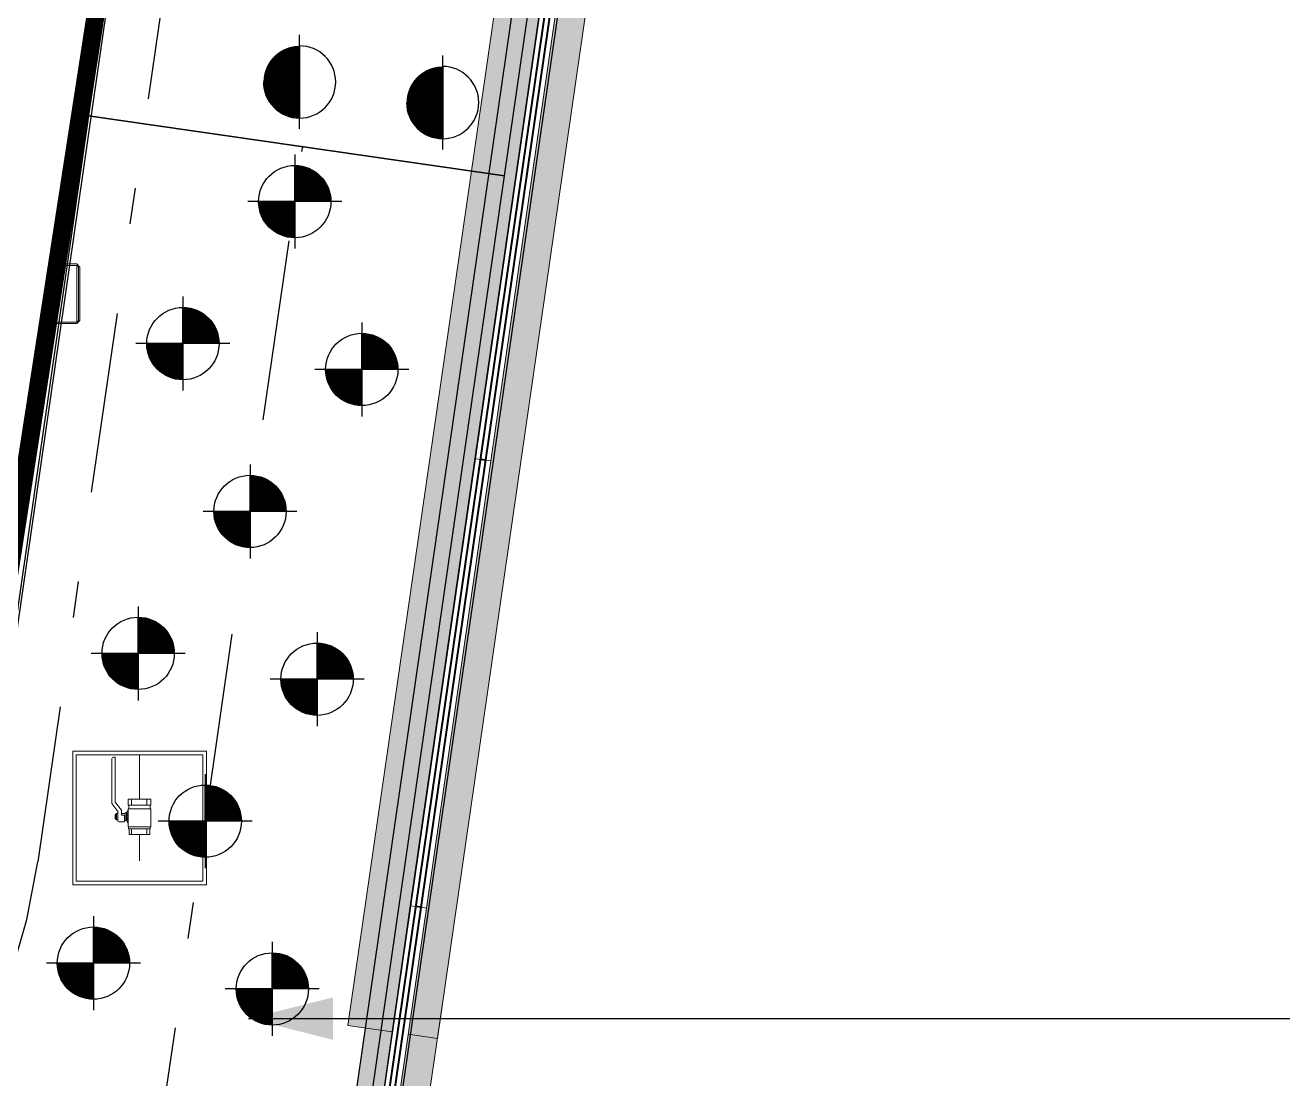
# Model space of a CAD drawing. Extents: x -14.2 to 52.3, y 2.5 to 90.9.
# Drawn here: x 41.803 to 45.282, y 7.662 to 10.578 of the extents above; entities that cross this region are included whole.
import ezdxf

# ---------------------------------------------------------------- set-up
doc = ezdxf.new("R2010")
doc.units = 0
for name, pattern in [('DASHDOT', [1, 0.5, -0.25, 0, -0.25]), ('limpo_PINI-PSG-PE-0102-LAZ-R00$0$DAA_Traço Ponto', [10, 5, -2.5, 0, -2.5]), ('limpo_PINI-PSG-PE-0102-LAZ-R00$0$DASHDOT', [1, 0.5, -0.25, 0, -0.25]), ('limpo_PINI-PSG-PE-0102-LAZ-R00$0$HIDDEN', [0.375, 0.25, -0.125])]:
    doc.linetypes.add(name, pattern=pattern)
for name, color, linetype in [('CONTROL', 15, 'DASHDOT'), ('FOR_CONTROL', 2, 'Continuous'), ('LEGENDA', 2, 'Continuous'), ('limpo_PINI-PSG-PE-0102-LAZ-R00$0$PA_EXTE_1', 1, 'Continuous'), ('limpo_PINI-PSG-PE-0102-LAZ-R00$0$PA_EXTE_3', 3, 'Continuous'), ('limpo_PINI-PSG-PE-0102-LAZ-R00$0$PA_PISO_1', 11, 'Continuous'), ('limpo_PINI-PSG-PE-0102-LAZ-R00$0$PA_PROJ_I', 2, 'limpo_PINI-PSG-PE-0102-LAZ-R00$0$DASHDOT'), ('limpo_PINI-PSG-PE-0102-LAZ-R00$0$PA_PROJ_S_AUX', 212, 'limpo_PINI-PSG-PE-0102-LAZ-R00$0$HIDDEN'), ('limpo_PINI-PSG-PE-0102-LAZ-R00$0$XR_ARQT', 7, 'Continuous'), ('PLANTIO1', 2, 'Continuous'), ('XR_ARQT', 7, 'Continuous')]:
    doc.layers.add(name, color=color, linetype=linetype)
for name, color, linetype, lineweight in [('limpo_PINI-PSG-PE-0102-LAZ-R00$0$A-DETL', 1, 'Continuous', 5), ('limpo_PINI-PSG-PE-0102-LAZ-R00$0$A-GLAZ-CURT', 52, 'Continuous', 5), ('limpo_PINI-PSG-PE-0102-LAZ-R00$0$A-WALL', 1, 'Continuous', 5), ('limpo_PINI-PSG-PE-0102-LAZ-R00$0$AF', 6, 'Continuous', 5), ('limpo_PINI-PSG-PE-0102-LAZ-R00$0$PNIN-HID-PL-0009-LAZ-R00_dwg', 8, 'Continuous', 5), ('limpo_PINI-PSG-PE-0102-LAZ-R00$0$S-BEAM', 12, 'Continuous', 5), ('limpo_PINI-PSG-PE-0102-LAZ-R00$0$S-COLS', 52, 'Continuous', 5)]:
    doc.layers.add(name, color=color, linetype=linetype, lineweight=lineweight)
doc.layers.add('PA_VEGE_AUX2', color=6, linetype='Continuous', plot=False)

# ---------------------------------------------------------------- blocks, each defined once
blk = doc.blocks.new('limpo_PINI-PSG-PE-0102-LAZ-R00$0$PINI-EST-PE-1101-TQR-R20_rvt-1-5PPE_008_LAZER__P_A_0_09_')
at = {"layer": 'limpo_PINI-PSG-PE-0102-LAZ-R00$0$S-BEAM'}
h = blk.add_hatch(color=10, dxfattribs=at)
h.paths.add_polyline_path([(34540.9, -16350.1), (36081.5, -5683.8), (36000.7, -5672.1), (34460, -16338.4), (34510.4, -16345.7)])
h.paths.add_polyline_path([(34415.5, -16332), (35956.2, -5665.7), (35834.1, -5648), (34293.4, -16314.4), (34356.6, -16323.5)])
at = {"layer": 'limpo_PINI-PSG-PE-0102-LAZ-R00$0$S-COLS'}
h = blk.add_hatch(color=10, dxfattribs=at)
h.paths.add_polyline_path([(34271.4, -16816.4), (34281.7, -16753.5), (34353, -16765), (34415.5, -16332), (34342.9, -16321.5), (34280.5, -16753.5)])
h.paths.add_polyline_path([(34478, -16785.4), (34540.9, -16350.1), (34460, -16338.4), (34397.4, -16772.3)])
at = {"layer": 'limpo_PINI-PSG-PE-0102-LAZ-R00$0$S-BEAM', "color": 55, "lineweight": 18}
for p, q in [((35834.1, -5648), (34293.4, -16314.4)), ((34540.9, -16350.1), (36081.5, -5683.8)), ((34415.5, -16332), (34293.4, -16314.4)), ((34540.9, -16350.1), (34460, -16338.4))]:
    blk.add_line(p, q, dxfattribs=at)
at = {"layer": 'limpo_PINI-PSG-PE-0102-LAZ-R00$0$S-COLS', "lineweight": 18}
blk.add_line((34554.9, -16253.2), (34478, -16785.4), dxfattribs=at)
blk.add_line((34554.9, -16253.2), (34478, -16785.4), dxfattribs=at)
blk = doc.blocks.new('limpo_PINI-PSG-PE-0102-LAZ-R00$0$Parede básica _ DAA_GDC_VID_INFTY - ___-2044032-5PPE_008_LAZER__P_A_0_09_')
at = {"layer": 'limpo_PINI-PSG-PE-0102-LAZ-R00$0$A-WALL'}
for p, q in [((34326.9, -16945.5), (34465.9, -15983.1)), ((34371.4, -16951.9), (34510.4, -15989.5)), ((34465.9, -15983.1), (34480.8, -15985.2)), ((34495.6, -15987.4), (34510.4, -15989.5)), ((34341.7, -16947.6), (34326.9, -16945.5)), ((34371.4, -16951.9), (34356.6, -16949.8))]:
    blk.add_line(p, q, dxfattribs=at)
blk = doc.blocks.new('limpo_PINI-PSG-PE-0102-LAZ-R00$0$Parede básica _ DAA_GDC_VID_INFTY - ___-2044033-5PPE_008_LAZER__P_A_0_09_')
at = {"layer": 'limpo_PINI-PSG-PE-0102-LAZ-R00$0$A-WALL'}
for p, q in [((34465.9, -15983.1), (34644.6, -14745.9)), ((34510.4, -15989.5), (34689.1, -14752.4)), ((34644.6, -14745.9), (34659.5, -14748.1)), ((34674.3, -14750.2), (34689.1, -14752.4)), ((34480.8, -15985.2), (34465.9, -15983.1)), ((34510.4, -15989.5), (34495.6, -15987.4))]:
    blk.add_line(p, q, dxfattribs=at)
blk = doc.blocks.new('limpo_PINI-PSG-PE-0102-LAZ-R00$0$Parede básica _ DAA_GDC_VID_INFTY - ___-2044034-5PPE_008_LAZER__P_A_0_09_')
at = {"layer": 'limpo_PINI-PSG-PE-0102-LAZ-R00$0$A-WALL'}
for p, q in [((34644.6, -14745.9), (34823.3, -13508.8)), ((34689.1, -14752.4), (34867.8, -13515.2)), ((34823.3, -13508.8), (34838.2, -13510.9)), ((34853, -13513), (34867.8, -13515.2)), ((34659.5, -14748.1), (34644.6, -14745.9)), ((34689.1, -14752.4), (34674.3, -14750.2))]:
    blk.add_line(p, q, dxfattribs=at)
blk = doc.blocks.new('limpo_PINI-PSG-PE-0102-LAZ-R00$0$PNIN-HID-PL-0009-LAZ-R00_dwg-3604853-5PPE_008_LAZER__P_A_0_09_')
at = {"color": 9, "lineweight": 5}
for p, q in [((51512.5, 4138.1), (51578, 4138.1)), ((51578, 3981.8), (51578, 4138.1)), ((51582.5, 3986.3), (51582.5, 4133.6)), ((51512.5, 3981.8), (51578, 3981.8)), ((51751.7, 2661.3), (51751.7, 2784.7)), ((51781.2, 2645.4), (51722.2, 2645.4)), ((51730, 2645.4), (51730, 2661.3)), ((51771.9, 2645.4), (51771.9, 2661.3)), ((51688.3, 2613.3), (51684.2, 2617.4)), ((51688.3, 2613), (51684.2, 2608.9)), ((51688.3, 2604.3), (51688.3, 2622.1)), ((51712, 2621.7), (51701.5, 2621.7)), ((51722.2, 2634.8), (51781.2, 2634.8)), ((51712, 2604.6), (51710.2, 2604.6)), ((51781.6, 2585), (51721.7, 2585)), ((51723, 2579.1), (51780.3, 2579.1)), ((51730, 2564.4), (51730, 2579.1)), ((51771.9, 2563.8), (51771.9, 2579.1)), ((51751.7, 2490.8), (51751.7, 2563.8))]:
    blk.add_line(p, q, dxfattribs=at)
at = {"color": 9, "lineweight": 5, "flags": 128}
for points in [[(51512.5, 4142.5), (51512.5, 3977.4), (51578, 3977.4), (51586.9, 3986.3), (51586.9, 4133.6), (51578, 4142.5)], [(51936.9, 2424.8), (51566.9, 2424.8), (51566.9, 2794.7), (51936.9, 2794.7)], [(51926.9, 2434.8), (51576.9, 2434.8), (51576.9, 2784.7), (51926.9, 2784.7)]]:
    blk.add_lwpolyline(points, close=True, dxfattribs=at)
for points in [[(51675.3, 2773.2), (51675.3, 2649.8), (51692, 2627.8), (51692, 2601.3)], [(51694.5, 2598.8), (51710.2, 2598.8), (51710.2, 2617.3), (51701.5, 2617.3), (51701.5, 2631), (51684.7, 2653), (51684.7, 2777.9), (51680, 2777.9)], [(51781.2, 2645.4), (51783.2, 2645.4), (51783.2, 2661.3), (51720.2, 2661.3), (51720.2, 2645.4), (51722.2, 2645.4), (51722.2, 2634.8), (51720.2, 2634.8), (51720.2, 2585), (51721.7, 2585), (51721.7, 2579.1), (51723, 2579.1), (51723, 2563.8), (51780.3, 2563.8), (51780.3, 2579.1), (51781.6, 2579.1), (51781.6, 2585), (51783.2, 2585), (51783.2, 2634.8), (51781.2, 2634.8), (51781.2, 2645.4)], [(51692, 2604.3), (51688.3, 2604.3), (51684.2, 2608.4), (51684.2, 2618), (51688.3, 2622.1), (51692, 2622.1)], [(51712, 2623.5), (51715.8, 2623.5), (51720.2, 2619), (51715.8, 2612.6), (51720.2, 2606.9), (51715.8, 2602.1), (51712, 2602.1), (51712, 2623.5)], [(51720.2, 2594.1), (51715.8, 2602.1), (51715.8, 2623.5), (51720.2, 2631.5)]]:
    blk.add_lwpolyline(points, dxfattribs=at)
at = {"color": 9, "lineweight": 5}
for centre, radius, start, end in [((51578, 4133.6), 4.5, 0, 90), ((51578, 3986.3), 4.5, 270, 0), ((51680, 2773.2), 4.73, 90, 180), ((51694.5, 2601.3), 2.47, 180, 270)]:
    blk.add_arc(centre, radius, start, end, dxfattribs=at)
at = {"layer": 'limpo_PINI-PSG-PE-0102-LAZ-R00$0$AF', "color": 9, "flags": 128}
blk.add_lwpolyline([(51926.9, 2434.8), (51576.9, 2434.8), (51576.9, 2784.7), (51926.9, 2784.7)], close=True, dxfattribs=at)
blk = doc.blocks.new('limpo_PINI-PSG-PE-0102-LAZ-R00$0$A$C745163c0')
at = {"layer": 'limpo_PINI-PSG-PE-0102-LAZ-R00$0$A-DETL', "color": 1, "linetype": 'limpo_PINI-PSG-PE-0102-LAZ-R00$0$DAA_Traço Ponto'}
blk.add_line((27557.6, -13318), (28582.4, -6223.6), dxfattribs=at)
at = {"layer": 'limpo_PINI-PSG-PE-0102-LAZ-R00$0$A-WALL', "color": 170, "lineweight": 40}
for p, q in [((29694.3, -7284.4), (28661.7, -14432.6)), ((28676.6, -14434.8), (29709.1, -7286.6)), ((28994.3, -12235.2), (28979.5, -12233.1)), ((28815.6, -13472.4), (28800.8, -13470.2))]:
    blk.add_line(p, q, dxfattribs=at)
at = {"lineweight": 5}
blk.add_blockref('limpo_PINI-PSG-PE-0102-LAZ-R00$0$PINI-EST-PE-1101-TQR-R20_rvt-1-5PPE_008_LAZER__P_A_0_09_', (-5680, 2515), dxfattribs=at)
at = {"layer": 'limpo_PINI-PSG-PE-0102-LAZ-R00$0$A-GLAZ-CURT'}
for name in ['limpo_PINI-PSG-PE-0102-LAZ-R00$0$Parede básica _ DAA_GDC_VID_INFTY - ___-2044034-5PPE_008_LAZER__P_A_0_09_', 'limpo_PINI-PSG-PE-0102-LAZ-R00$0$Parede básica _ DAA_GDC_VID_INFTY - ___-2044033-5PPE_008_LAZER__P_A_0_09_', 'limpo_PINI-PSG-PE-0102-LAZ-R00$0$Parede básica _ DAA_GDC_VID_INFTY - ___-2044032-5PPE_008_LAZER__P_A_0_09_']:
    blk.add_blockref(name, (-5680, 2515), dxfattribs=at)
at = {"layer": 'limpo_PINI-PSG-PE-0102-LAZ-R00$0$PNIN-HID-PL-0009-LAZ-R00_dwg', "color": 9}
blk.add_blockref('limpo_PINI-PSG-PE-0102-LAZ-R00$0$PNIN-HID-PL-0009-LAZ-R00_dwg-3604853-5PPE_008_LAZER__P_A_0_09_', (-23714.9, -15834.7), dxfattribs=at)
blk = doc.blocks.new('limpo_PINI-PSG-PE-0102-LAZ-R00')
at = {"layer": 'limpo_PINI-PSG-PE-0102-LAZ-R00$0$XR_ARQT', "xscale": 0.001000000000038553, "yscale": 0.001000000000038553, "zscale": 0.001000000000038553}
blk.add_blockref('limpo_PINI-PSG-PE-0102-LAZ-R00$0$A$C745163c0', (14.124, 21.592), dxfattribs=at)
at = {"layer": 'limpo_PINI-PSG-PE-0102-LAZ-R00$0$PA_EXTE_1'}
for points in [[(-6.7966, 42.7351), (46.7943, 42.7351, -0.456882), (47.7939, 41.5807), (42.795, 6.9729, -0.372795), (41.4836, 5.8373), (17.2608, 5.8373)], [(-6.7966, 42.6851), (46.7943, 42.6851, -0.456882), (47.7444, 41.5878), (42.7455, 6.98, -0.372795), (41.4836, 5.8873), (17.2608, 5.8873)]]:
    blk.add_lwpolyline(points, format="xyb", dxfattribs=at)
at = {"layer": 'limpo_PINI-PSG-PE-0102-LAZ-R00$0$PA_EXTE_3'}
blk.add_lwpolyline([(42.6713, 6.9908), (47.5777, 40.9584), (47.6691, 41.6297, 0.389373), (46.988, 42.5886), (44.4259, 24.8518), (44.2284, 24.8841), (42.3783, 14.1273), (42.5265, 14.1233), (41.6816, 8.274, -0.372795), (40.1376, 6.937), (32.6429, 7.072), (16.4228, 7.072), (16.4228, 5.9623), (41.4808, 5.9623, 0.373473)], format="xyb", close=True, dxfattribs=at)
blk.add_lwpolyline([(42.5265, 14.1233), (42.5768, 14.1219), (41.7311, 8.2669, -0.372875), (40.1371, 6.887), (32.6425, 7.022), (16.4228, 7.022)], format="xyb", dxfattribs=at)
at = {"layer": 'limpo_PINI-PSG-PE-0102-LAZ-R00$0$PA_PISO_1'}
blk.add_lwpolyline([(42.5281, 14.1232), (39.4529, 14.1268), (38.5132, 14.1268, 0.092241), (38.1535, 14.0599), (39.4201, 11.7534, -0.322187), (39.279, 10.5944), (35.9778, 7.0119), (40.1376, 6.937, 0.372795), (41.6816, 8.274)], format="xyb", close=True, dxfattribs=at)
at = {"layer": 'limpo_PINI-PSG-PE-0102-LAZ-R00$0$PA_PROJ_I'}
blk.add_lwpolyline([(42.5281, 14.1232), (42.7277, 14.1178), (41.8795, 8.2454, -0.373095), (40.1357, 6.737), (32.6411, 6.872), (16.4228, 6.872)], format="xyb", dxfattribs=at)
at = {"layer": 'limpo_PINI-PSG-PE-0102-LAZ-R00$0$PA_PROJ_S_AUX'}
blk.add_lwpolyline([(13.4339, 14.5672, 0.05, 0.05, 0), (21.6408, 14.562, 0.05, 0.05, -0.549162), (23.414, 11.7696, 0.05, 0.05, 0), (21.8955, 8.5327, 0.05, 0.05, 0.549369), (22.9095, 6.937, 0.05, 0.05, 0), (40.1376, 6.937, 0.05, 0.05, 0.372795), (41.6816, 8.274, 0.05, 0.05, 0), (43.4609, 19.7869, 0.05, 0.05, 0), (45.7356, 25.1364, 0.05, 0.05, 0.034181), (46.3603, 27.2114, 0.05, 0.05, 0.368315), (45.1626, 29.4847, 0.05, 0.05, 0.076494), (21.8264, 33.4515, 0.05, 0.05, 0.105248), (19.4187, 32.939, 0.05, 0.05, 0), (10.8328, 28.7025, 0.05, 0.05, 0.246748), (10.329, 27.7438, 0.05, 0.05, 0), (10.329, 27.565, 0, 0, 0)], format="xyseb", dxfattribs=at)
blk = doc.blocks.new('PL61')
at = {"layer": 'PLANTIO1'}
for p, q in [((0, -0.13), (0, 0.13)), ((0, 0.1), (0, -0.1))]:
    blk.add_line(p, q, dxfattribs=at)
at = {"layer": 'PLANTIO1', "const_width": 0.1}
for points in [[(0, 0.05, 0.414214), (-0.05, 0, 1)], [(0, -0.05, -0.414214), (-0.05, 0, -1)]]:
    blk.add_lwpolyline(points, format="xyb", dxfattribs=at)
at = {"layer": 'PLANTIO1'}
blk.add_lwpolyline([(-0.05, 0, 0.1, 0.1, 1), (-0.05, 0, 0, 0, 0)], format="xyseb", dxfattribs=at)
blk.add_arc((0, 0), 0.1, 180, 90, dxfattribs=at)
blk = doc.blocks.new('PL59')
at = {"layer": 'PLANTIO1'}
for p, q in [((0, 0.13), (0, -0.13)), ((0, -0.1), (0, 0.1)), ((0.13, 0), (-0.13, 0)), ((0.1, 0), (-0.1, 0))]:
    blk.add_line(p, q, dxfattribs=at)
at = {"layer": 'PLANTIO1', "const_width": 0.1}
for points in [[(0.05, 0, 0.414214), (0, 0.05, 1)], [(-0.05, 0, 0.414214), (0, -0.05, 1)]]:
    blk.add_lwpolyline(points, format="xyb", dxfattribs=at)
at = {"layer": 'PLANTIO1'}
blk.add_lwpolyline([(-0.05, 0, 0.1, 0.1, 1), (-0.05, 0, 0, 0, 0)], format="xyseb", dxfattribs=at)
blk.add_circle((0, 0), 0.1, dxfattribs=at)
blk = doc.blocks.new('SETA')
blk.add_solid([(0, 0), (0.2338, -0.0585), (0.2338, 0.0585)])

msp = doc.modelspace()

# ---------------------------------------------------------------- linework, layer by layer
at = {"layer": 'CONTROL'}
for points in [[(40.0762, 6.45), (41.2896, 6.5098), (42.1468, 7.3084), (42.5704, 10.2411)], [(40.4517, 6.4906), (41.2896, 6.5098), (42.1468, 7.3084), (42.5704, 10.2411)]]:
    msp.add_lwpolyline(points, dxfattribs=at)
at = {"layer": 'FOR_CONTROL'}
msp.add_lwpolyline([(43.6776, 13.9572), (42.5281, 14.1232), (42.5265, 14.1233), (41.9781, 10.3266), (43.1291, 10.1604)], close=True, dxfattribs=at)
msp.add_lwpolyline([(43.6776, 13.9572), (42.5281, 14.1232), (42.5265, 14.1233), (41.9781, 10.3266), (43.1291, 10.1604)], close=True, dxfattribs=at)
for points in [[(43.1291, 10.1604), (41.9781, 10.3266), (41.6816, 8.274, -0.372795), (40.1376, 6.937), (40.096, 6.9378), (40.0564, 5.9623), (41.4836, 5.9623, 0.372795), (42.6713, 6.9908)], [(42.6713, 6.9908), (43.1291, 10.1604), (41.9781, 10.3266), (41.6816, 8.274, -0.372795), (40.1376, 6.937), (40.096, 6.9378), (40.0564, 5.9623), (41.4836, 5.9623, 0.372795)]]:
    msp.add_lwpolyline(points, format="xyb", close=True, dxfattribs=at)
at = {"layer": 'LEGENDA'}
for p, q in [((42.4201, 7.8287), (44.5354, 7.8287)), ((44.5354, 7.8287), (45.3228, 7.8287))]:
    msp.add_line(p, q, dxfattribs=at)
at = {"layer": 'PA_VEGE_AUX2'}
msp.add_lwpolyline([(41.9781, 10.3266), (43.1291, 10.1604)], dxfattribs=at)

# ---------------------------------------------------------------- block references
at = {"layer": 'LEGENDA'}
msp.add_blockref('SETA', (42.4201, 7.8287), dxfattribs=at)
at = {"layer": 'PLANTIO1'}
for name, p in [('PL61', (42.5618, 10.4204)), ('PL61', (42.9577, 10.3633)), ('PL59', (42.5485, 10.0893)), ('PL59', (42.2391, 9.6964)), ('PL59', (42.734, 9.6249)), ('PL59', (42.4247, 9.2321)), ('PL59', (42.1153, 8.8393)), ('PL59', (42.6102, 8.7678)), ('PL59', (42.3008, 8.375)), ('PL59', (41.9915, 7.9822)), ('PL59', (42.4864, 7.9107))]:
    msp.add_blockref(name, p, dxfattribs=at)

# ---------------------------------------------------------------- next in the draw order: block references
at = {"layer": 'XR_ARQT'}
msp.add_blockref('limpo_PINI-PSG-PE-0102-LAZ-R00', (-0.0418, 0.017), dxfattribs=at)

doc.saveas('drawing.dxf')
